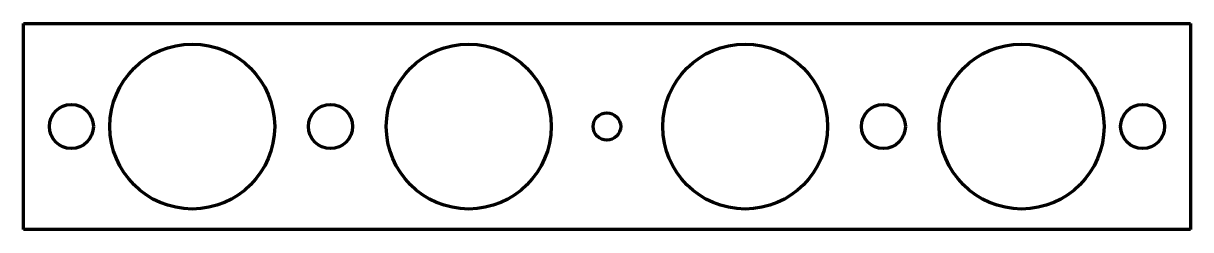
# Model space of a CAD drawing. Header units: millimetres. Extents: x 118.8 to 203.8, y 129.8 to 144.8.
import ezdxf

# ---------------------------------------------------------------- set-up
doc = ezdxf.new("R2010")
doc.units = ezdxf.units.MM
doc.layers.add('标注层', color=4, linetype='Continuous', lineweight=140)
doc.layers.add('粗实线层', color=7, linetype='Continuous', lineweight=200)

msp = doc.modelspace()

# ---------------------------------------------------------------- linework, layer by layer
at = {"layer": '标注层'}
for centre in [(131.141, 137.309), (151.271, 137.309), (171.401, 137.309), (191.531, 137.309)]:
    msp.add_circle(centre, 6, dxfattribs=at)
at = {"layer": '粗实线层'}
for p, q in [((118.84, 144.809), (203.84, 144.809)), ((118.84, 129.809), (118.84, 144.809)), ((203.84, 144.809), (203.84, 129.809)), ((203.84, 129.809), (118.84, 129.809))]:
    msp.add_line(p, q, dxfattribs=at)
for centre, radius in [((122.34, 137.309), 1.6), ((141.206, 137.309), 1.6), ((181.466, 137.309), 1.6), ((200.34, 137.309), 1.6), ((161.336, 137.309), 1)]:
    msp.add_circle(centre, radius, dxfattribs=at)

doc.saveas('drawing.dxf')
